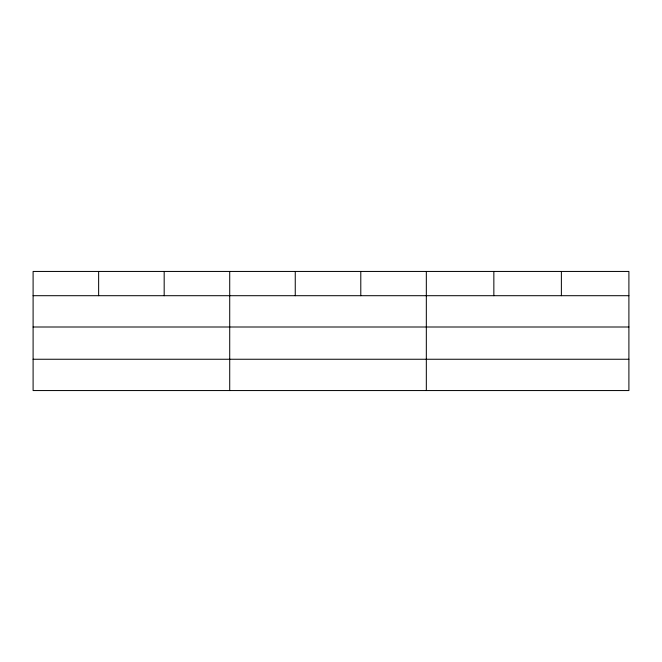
<?xml version="1.0" encoding="UTF-8"?>
<svg xmlns="http://www.w3.org/2000/svg" width="662" height="662" viewBox="0 0 662 662"><rect width="100%" height="100%" fill="white"/><g stroke="black" fill="none" stroke-linecap="round" stroke-linejoin="round"><path stroke-width="0.99" d="M628.9 327.003L628.9 271.445L33.1 271.445L33.1 390.555L628.9 390.555L628.9 327.003L33.1 327.003M33.1 295.699L628.9 295.699M33.1 359.251L628.9 359.251M561.376 271.445L561.376 295.699M493.852 271.445L493.852 295.699M426.328 271.445L426.328 390.555M360.79 271.445L360.79 295.699M295.252 271.445L295.252 295.699M229.714 271.445L229.714 390.555M164.176 271.445L164.176 295.699M98.638 271.445L98.638 295.699"/></g></svg>
